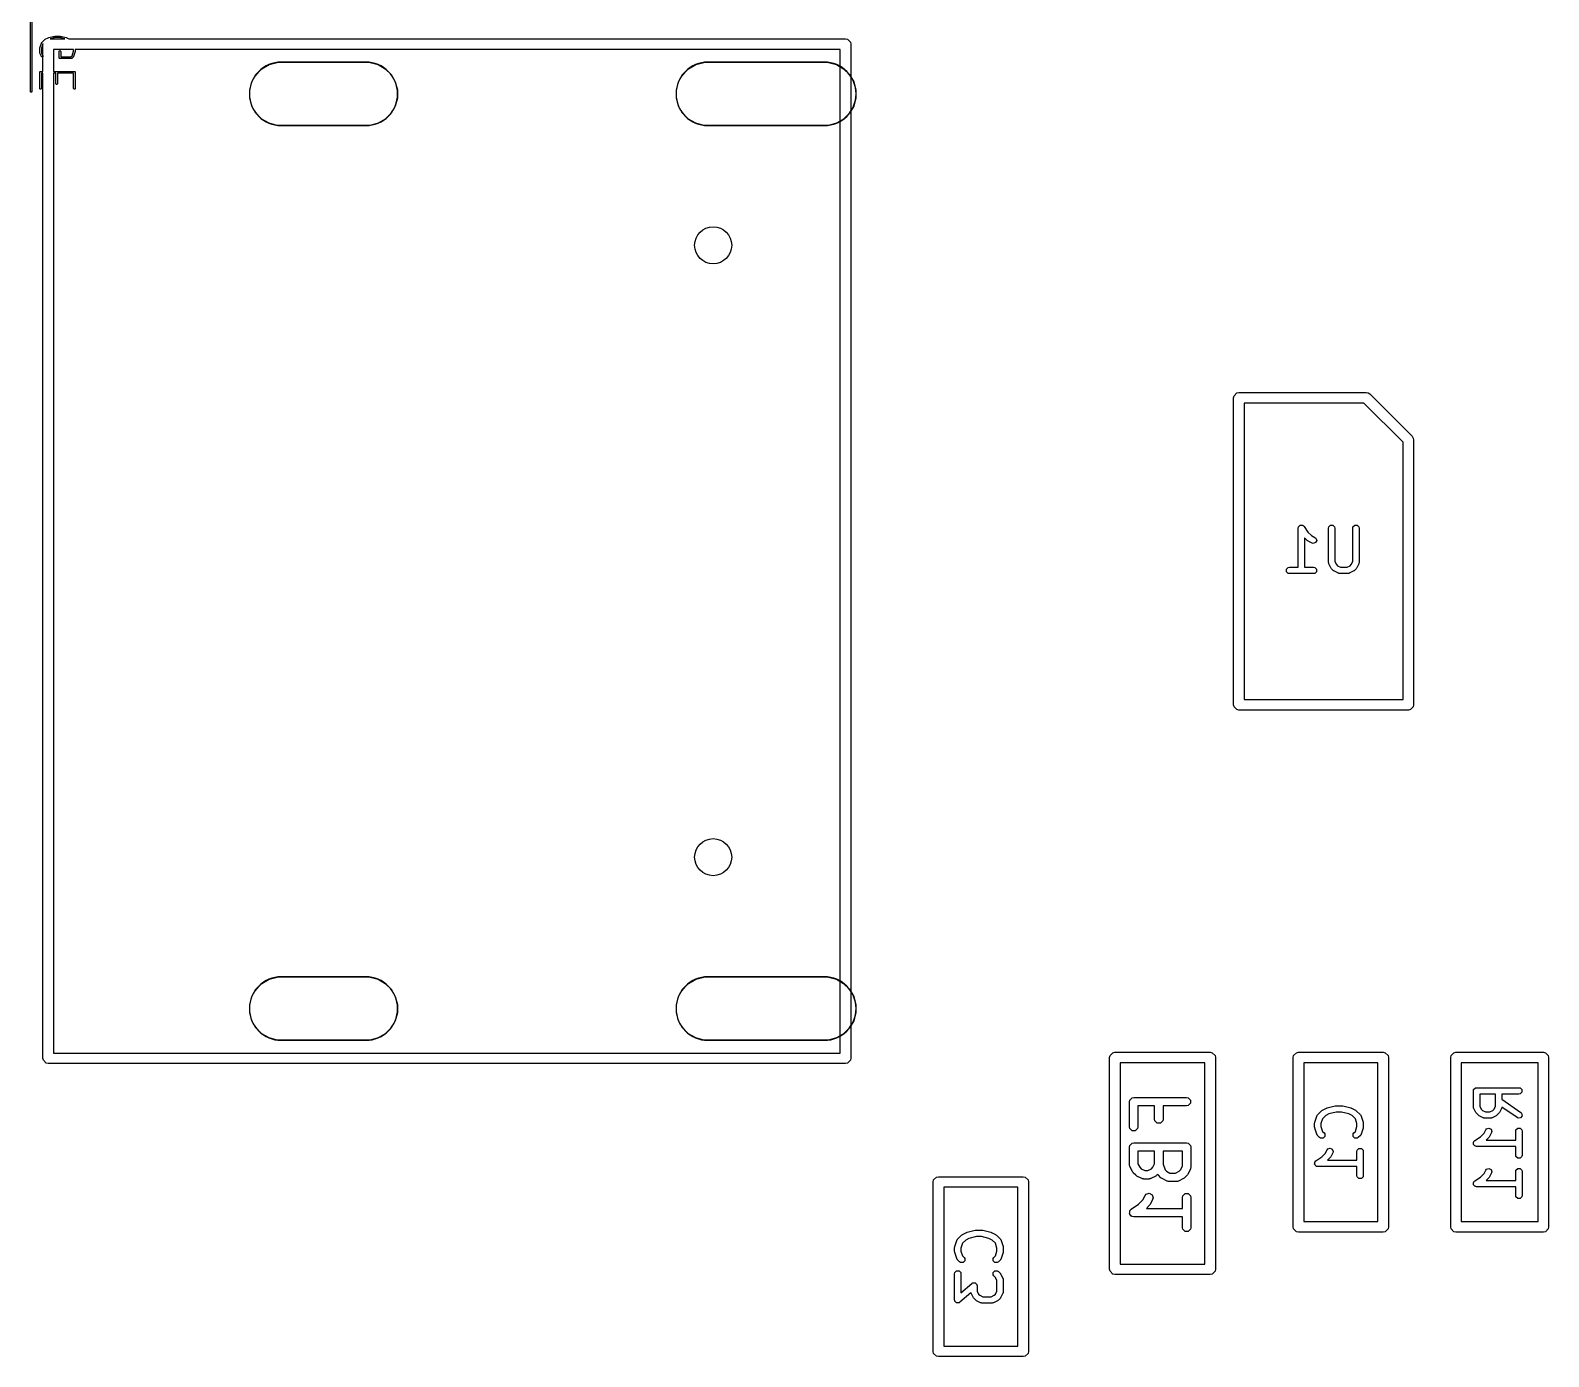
# Model space of a CAD drawing. Extents: x 5.35 to 6.56, y -4.55 to -3.35.
# Drawn here: x 5.347 to 5.912, y -4.249 to -3.756 of the extents above; entities that cross this region are included whole.
import ezdxf

# ---------------------------------------------------------------- set-up
doc = ezdxf.new("R2010")
doc.units = 0
doc.header["$MEASUREMENT"] = 0
doc.layers.add('BLACK', color=7, linetype='CONTINUOUS')

msp = doc.modelspace()

# ---------------------------------------------------------------- linework, layer by layer
at = {"layer": 'BLACK', "linetype": 'CONTINUOUS'}
for p, q in [((5.34733, -3.77852), (5.34733, -3.73305)), ((5.34792, -3.73305), (5.34792, -3.77852)), ((5.35151, -3.76038), (5.35271, -3.75918)), ((5.35271, -3.75918), (5.35275, -3.75915)), ((5.35275, -3.75915), (5.35279, -3.75912)), ((5.35279, -3.75912), (5.35399, -3.75852)), ((5.35399, -3.75852), (5.35402, -3.75851)), ((5.35402, -3.75851), (5.35405, -3.7585)), ((5.35405, -3.7585), (5.35645, -3.7579)), ((5.35656, -3.75848), (5.35474, -3.75894)), ((5.35474, -3.75894), (5.3601, -3.75894)), ((5.35645, -3.7579), (5.35648, -3.7579)), ((5.35648, -3.7579), (5.35652, -3.75789)), ((5.35652, -3.75789), (5.35832, -3.75789)), ((5.35828, -3.75848), (5.35656, -3.75848)), ((5.3601, -3.75894), (5.35828, -3.75848)), ((5.35832, -3.75789), (5.35835, -3.7579)), ((5.35835, -3.7579), (5.35839, -3.7579)), ((5.35839, -3.7579), (5.36079, -3.7585)), ((5.36079, -3.7585), (5.36082, -3.75851)), ((5.36082, -3.75851), (5.36085, -3.75852)), ((5.36085, -3.75852), (5.36168, -3.75894)), ((5.36168, -3.75894), (5.65044, -3.75894)), ((5.65044, -3.75894), (5.65119, -3.75909)), ((5.65119, -3.75909), (5.65226, -3.76015)), ((5.35083, -3.76234), (5.35084, -3.76229)), ((5.35083, -3.76239), (5.35083, -3.76234)), ((5.35083, -3.76419), (5.35083, -3.76239)), ((5.35083, -3.7642), (5.35083, -3.76419)), ((5.35083, -3.76421), (5.35083, -3.7642)), ((5.35084, -3.76425), (5.35083, -3.76421)), ((5.35084, -3.76229), (5.35144, -3.76049)), ((5.35085, -3.7643), (5.35084, -3.76425)), ((5.35086, -3.76432), (5.35085, -3.7643)), ((5.35085, -3.7643), (5.35085, -3.7643)), ((5.35146, -3.76552), (5.35086, -3.76432)), ((5.35198, -3.76075), (5.35142, -3.76243)), ((5.35142, -3.76243), (5.35142, -3.76412)), ((5.35142, -3.76412), (5.35198, -3.76525)), ((5.35144, -3.76049), (5.35145, -3.76048)), ((5.35145, -3.76047), (5.35147, -3.76043)), ((5.35145, -3.76048), (5.35145, -3.76047)), ((5.35153, -3.76561), (5.35146, -3.76552)), ((5.35147, -3.76043), (5.3515, -3.76039)), ((5.3515, -3.76039), (5.35151, -3.76038)), ((5.3515, -3.76039), (5.3515, -3.76039)), ((5.35174, -3.76568), (5.35153, -3.76561)), ((5.35194, -3.76558), (5.35174, -3.76568)), ((5.35201, -3.76537), (5.35194, -3.76558)), ((5.35206, -3.76066), (5.35198, -3.76075)), ((5.35198, -3.76525), (5.35201, -3.76537)), ((5.35202, -3.76091), (5.35206, -3.76066)), ((5.35202, -3.77109), (5.35202, -3.76091)), ((5.36342, -3.76287), (5.35595, -3.76287)), ((5.35595, -3.76287), (5.35595, -3.77109)), ((5.35802, -3.76359), (5.35805, -3.76347)), ((5.35802, -3.76599), (5.35802, -3.76359)), ((5.35805, -3.76347), (5.35821, -3.76331)), ((5.35821, -3.76331), (5.35843, -3.76331)), ((5.35843, -3.76331), (5.35859, -3.76347)), ((5.35859, -3.76347), (5.35861, -3.76359)), ((5.35861, -3.76359), (5.35861, -3.76569)), ((5.35861, -3.76569), (5.3624, -3.76569)), ((5.3624, -3.76569), (5.36286, -3.76523)), ((5.36333, -3.76559), (5.36273, -3.76619)), ((5.36286, -3.76523), (5.36342, -3.76354)), ((5.36334, -3.76558), (5.36333, -3.76559)), ((5.36337, -3.76554), (5.36334, -3.76558)), ((5.36334, -3.76558), (5.36334, -3.76558)), ((5.36339, -3.7655), (5.36337, -3.76554)), ((5.3634, -3.76548), (5.36339, -3.76549)), ((5.36339, -3.76549), (5.36339, -3.7655)), ((5.364, -3.76368), (5.3634, -3.76548)), ((5.36342, -3.76354), (5.36342, -3.76287)), ((5.36401, -3.76359), (5.364, -3.76363)), ((5.364, -3.76363), (5.364, -3.76368)), ((5.36401, -3.76287), (5.36401, -3.76359)), ((5.64847, -3.76287), (5.36401, -3.76287)), ((5.64847, -4.1361), (5.64847, -3.76287)), ((5.65226, -3.76015), (5.65241, -3.76091)), ((5.65241, -3.76091), (5.65241, -4.13807)), ((5.35083, -3.77139), (5.35085, -3.77127)), ((5.35083, -3.77738), (5.35083, -3.77139)), ((5.35085, -3.77127), (5.35101, -3.77111)), ((5.35101, -3.77111), (5.35112, -3.77109)), ((5.35112, -3.77109), (5.35202, -3.77109)), ((5.35595, -3.77109), (5.36372, -3.77109)), ((5.35805, -3.7661), (5.35802, -3.76599)), ((5.35821, -3.76626), (5.35805, -3.7661)), ((5.35832, -3.76628), (5.35821, -3.76626)), ((5.36252, -3.76628), (5.35832, -3.76628)), ((5.36263, -3.76626), (5.36252, -3.76628)), ((5.36273, -3.76619), (5.36263, -3.76626)), ((5.36372, -3.77109), (5.36383, -3.77111)), ((5.36383, -3.77111), (5.36399, -3.77127)), ((5.36399, -3.77127), (5.36401, -3.77139)), ((5.36401, -3.77139), (5.36401, -3.77738)), ((5.43123, -3.77222), (5.43341, -3.77004)), ((5.43341, -3.77004), (5.43608, -3.7685)), ((5.43608, -3.7685), (5.43906, -3.7677)), ((5.43906, -3.7677), (5.4406, -3.7676)), ((5.4406, -3.7676), (5.47209, -3.7676)), ((5.47209, -3.7676), (5.4406, -3.7676)), ((5.47209, -3.7676), (5.47364, -3.7677)), ((5.47364, -3.7677), (5.47661, -3.7685)), ((5.47661, -3.7685), (5.47928, -3.77004)), ((5.47928, -3.77004), (5.48146, -3.77222)), ((5.58989, -3.77222), (5.59207, -3.77004)), ((5.59207, -3.77004), (5.59474, -3.7685)), ((5.59474, -3.7685), (5.59772, -3.7677)), ((5.59772, -3.7677), (5.59926, -3.7676)), ((5.59926, -3.7676), (5.64257, -3.7676)), ((5.64257, -3.7676), (5.59926, -3.7676)), ((5.64257, -3.7676), (5.64411, -3.7677)), ((5.64411, -3.7677), (5.64709, -3.7685)), ((5.64709, -3.7685), (5.64976, -3.77004)), ((5.64976, -3.77004), (5.65194, -3.77222)), ((5.35202, -3.77168), (5.35142, -3.77168)), ((5.35142, -3.77168), (5.35142, -3.77738)), ((5.35202, -4.13807), (5.35202, -3.77168)), ((5.35682, -3.77168), (5.35595, -3.77168)), ((5.35595, -3.77168), (5.35595, -4.1361)), ((5.35682, -3.77558), (5.35682, -3.77168)), ((5.35685, -3.7757), (5.35682, -3.77558)), ((5.35701, -3.77586), (5.35685, -3.7757)), ((5.35723, -3.77586), (5.35701, -3.77586)), ((5.35739, -3.7757), (5.35723, -3.77586)), ((5.35741, -3.77558), (5.35739, -3.7757)), ((5.36342, -3.77168), (5.35741, -3.77168)), ((5.35741, -3.77168), (5.35741, -3.77558)), ((5.36342, -3.77738), (5.36342, -3.77168)), ((5.42889, -3.77787), (5.42969, -3.77489)), ((5.42969, -3.77489), (5.43123, -3.77222)), ((5.48146, -3.77222), (5.48301, -3.77489)), ((5.48301, -3.77489), (5.4838, -3.77787)), ((5.58755, -3.77787), (5.58835, -3.77489)), ((5.58835, -3.77489), (5.58989, -3.77222)), ((5.65194, -3.77222), (5.65348, -3.77489)), ((5.65348, -3.77489), (5.65428, -3.77787)), ((5.34735, -3.77864), (5.34733, -3.77852)), ((5.34751, -3.7788), (5.34735, -3.77864)), ((5.34774, -3.7788), (5.34751, -3.7788)), ((5.3479, -3.77864), (5.34774, -3.7788)), ((5.34792, -3.77852), (5.3479, -3.77864)), ((5.35085, -3.7775), (5.35083, -3.77738)), ((5.35101, -3.77766), (5.35085, -3.7775)), ((5.35123, -3.77766), (5.35101, -3.77766)), ((5.35139, -3.7775), (5.35123, -3.77766)), ((5.35142, -3.77738), (5.35139, -3.7775)), ((5.36345, -3.7775), (5.36342, -3.77738)), ((5.36361, -3.77766), (5.36345, -3.7775)), ((5.36383, -3.77766), (5.36361, -3.77766)), ((5.36399, -3.7775), (5.36383, -3.77766)), ((5.36401, -3.77738), (5.36399, -3.7775)), ((5.42889, -3.78095), (5.42889, -3.77787)), ((5.42969, -3.78393), (5.42889, -3.78095)), ((5.4838, -3.78095), (5.48301, -3.78393)), ((5.4838, -3.77787), (5.4838, -3.78095)), ((5.58755, -3.78095), (5.58755, -3.77787)), ((5.58835, -3.78393), (5.58755, -3.78095)), ((5.65428, -3.78095), (5.65348, -3.78393)), ((5.65428, -3.77787), (5.65428, -3.78095)), ((5.43123, -3.7866), (5.42969, -3.78393)), ((5.43341, -3.78878), (5.43123, -3.7866)), ((5.48146, -3.7866), (5.47928, -3.78878)), ((5.48301, -3.78393), (5.48146, -3.7866)), ((5.58989, -3.7866), (5.58835, -3.78393)), ((5.59207, -3.78878), (5.58989, -3.7866)), ((5.65194, -3.7866), (5.64976, -3.78878)), ((5.65348, -3.78393), (5.65194, -3.7866)), ((5.43608, -3.79032), (5.43341, -3.78878)), ((5.43906, -3.79112), (5.43608, -3.79032)), ((5.4406, -3.79122), (5.43906, -3.79112)), ((5.47209, -3.79122), (5.4406, -3.79122)), ((5.4406, -3.79122), (5.47209, -3.79122)), ((5.47364, -3.79112), (5.47209, -3.79122)), ((5.47661, -3.79032), (5.47364, -3.79112)), ((5.47928, -3.78878), (5.47661, -3.79032)), ((5.59474, -3.79032), (5.59207, -3.78878)), ((5.59772, -3.79112), (5.59474, -3.79032)), ((5.59926, -3.79122), (5.59772, -3.79112)), ((5.64257, -3.79122), (5.59926, -3.79122)), ((5.59926, -3.79122), (5.64257, -3.79122)), ((5.64411, -3.79112), (5.64257, -3.79122)), ((5.64709, -3.79032), (5.64411, -3.79112)), ((5.64976, -3.78878), (5.64709, -3.79032)), ((5.79478, -3.8924), (5.79493, -3.89165)), ((5.79478, -4.00657), (5.79478, -3.8924)), ((5.79493, -3.89165), (5.796, -3.89058)), ((5.796, -3.89058), (5.79675, -3.89043)), ((5.79675, -3.89043), (5.844, -3.89043)), ((5.79872, -3.89437), (5.79872, -4.00461)), ((5.84318, -3.89437), (5.79872, -3.89437)), ((5.85778, -3.90896), (5.84318, -3.89437)), ((5.844, -3.89043), (5.84475, -3.89058)), ((5.84475, -3.89058), (5.84539, -3.89101)), ((5.84539, -3.89101), (5.86114, -3.90676)), ((5.86114, -3.90676), (5.86156, -3.9074)), ((5.85778, -4.00461), (5.85778, -3.90896)), ((5.86156, -3.9074), (5.86156, -3.9074)), ((5.86156, -3.9074), (5.86171, -3.90815)), ((5.86171, -3.90815), (5.86171, -4.00657)), ((5.81882, -3.9409), (5.81891, -3.94045)), ((5.81891, -3.94045), (5.81899, -3.94036)), ((5.81899, -3.94036), (5.81902, -3.94025)), ((5.81902, -3.94025), (5.8193, -3.94005)), ((5.8193, -3.94005), (5.81955, -3.93981)), ((5.81955, -3.93981), (5.81967, -3.93981)), ((5.81967, -3.93981), (5.81977, -3.93974)), ((5.81977, -3.93974), (5.82011, -3.93981)), ((5.82011, -3.93981), (5.82045, -3.93981)), ((5.82045, -3.93981), (5.82054, -3.9399)), ((5.82054, -3.9399), (5.82066, -3.93992)), ((5.82066, -3.93992), (5.82098, -3.94025)), ((5.82098, -3.94025), (5.82242, -3.9424)), ((5.83007, -3.9409), (5.83016, -3.94045)), ((5.83016, -3.94045), (5.8308, -3.93981)), ((5.8308, -3.93981), (5.8317, -3.93981)), ((5.8317, -3.93981), (5.83234, -3.94045)), ((5.83234, -3.94045), (5.83243, -3.9409)), ((5.83907, -3.9409), (5.83916, -3.94045)), ((5.83916, -3.94045), (5.83979, -3.93981)), ((5.83979, -3.93981), (5.8407, -3.93981)), ((5.8407, -3.93981), (5.84134, -3.94045)), ((5.84134, -3.94045), (5.84143, -3.9409)), ((5.81882, -3.95547), (5.81882, -3.9409)), ((5.82216, -3.94549), (5.82118, -3.9445)), ((5.82118, -3.9445), (5.82118, -3.95547)), ((5.82232, -3.94559), (5.82216, -3.94549)), ((5.82247, -3.94571), (5.82232, -3.94559)), ((5.82242, -3.9424), (5.8237, -3.94368)), ((5.82397, -3.94646), (5.82247, -3.94571)), ((5.8237, -3.94368), (5.82503, -3.94435)), ((5.82527, -3.94629), (5.82441, -3.94658)), ((5.82503, -3.94435), (5.82539, -3.94463)), ((5.82568, -3.94549), (5.82527, -3.94629)), ((5.82539, -3.94463), (5.82568, -3.94549)), ((5.83007, -3.95365), (5.83007, -3.9409)), ((5.83243, -3.9409), (5.83243, -3.95337)), ((5.83907, -3.95337), (5.83907, -3.9409)), ((5.84143, -3.9409), (5.84143, -3.95365)), ((5.82441, -3.94658), (5.82397, -3.94646)), ((5.81441, -3.9562), (5.81505, -3.95556)), ((5.81441, -3.9571), (5.81441, -3.9562)), ((5.81505, -3.95774), (5.81441, -3.9571)), ((5.81505, -3.95556), (5.8155, -3.95547)), ((5.8155, -3.95547), (5.81882, -3.95547)), ((5.82118, -3.95547), (5.8245, -3.95547)), ((5.8245, -3.95547), (5.82495, -3.95556)), ((5.82495, -3.95556), (5.82559, -3.9562)), ((5.82559, -3.9571), (5.82495, -3.95774)), ((5.82559, -3.9562), (5.82559, -3.9571)), ((5.83008, -3.95371), (5.83007, -3.95365)), ((5.83007, -3.95373), (5.83008, -3.95371)), ((5.83012, -3.95392), (5.83007, -3.95373)), ((5.83016, -3.9541), (5.83012, -3.95392)), ((5.83018, -3.95412), (5.83016, -3.9541)), ((5.83019, -3.95418), (5.83018, -3.95412)), ((5.83094, -3.95568), (5.83019, -3.95418)), ((5.83106, -3.95583), (5.83094, -3.95568)), ((5.83116, -3.95599), (5.83106, -3.95583)), ((5.83191, -3.95674), (5.83116, -3.95599)), ((5.83207, -3.95684), (5.83191, -3.95674)), ((5.83222, -3.95696), (5.83207, -3.95684)), ((5.83372, -3.95771), (5.83222, -3.95696)), ((5.83243, -3.95337), (5.83297, -3.95445)), ((5.83297, -3.95445), (5.83345, -3.95493)), ((5.83345, -3.95493), (5.83453, -3.95547)), ((5.83378, -3.95772), (5.83372, -3.95771)), ((5.83453, -3.95547), (5.83697, -3.95547)), ((5.83697, -3.95547), (5.83805, -3.95493)), ((5.83778, -3.95771), (5.83772, -3.95772)), ((5.83927, -3.95696), (5.83778, -3.95771)), ((5.83805, -3.95493), (5.83853, -3.95445)), ((5.83853, -3.95445), (5.83907, -3.95337)), ((5.83942, -3.95684), (5.83927, -3.95696)), ((5.83958, -3.95674), (5.83942, -3.95684)), ((5.84033, -3.95599), (5.83958, -3.95674)), ((5.84044, -3.95583), (5.84033, -3.95599)), ((5.84055, -3.95568), (5.84044, -3.95583)), ((5.8413, -3.95418), (5.84055, -3.95568)), ((5.84132, -3.95412), (5.8413, -3.95418)), ((5.84134, -3.9541), (5.84132, -3.95412)), ((5.84137, -3.95392), (5.84134, -3.9541)), ((5.84142, -3.95373), (5.84137, -3.95392)), ((5.84143, -3.95365), (5.84142, -3.95371)), ((5.84142, -3.95371), (5.84142, -3.95373)), ((5.8155, -3.95783), (5.81505, -3.95774)), ((5.8245, -3.95783), (5.8155, -3.95783)), ((5.82495, -3.95774), (5.8245, -3.95783)), ((5.8338, -3.95774), (5.83378, -3.95772)), ((5.83398, -3.95778), (5.8338, -3.95774)), ((5.83416, -3.95783), (5.83398, -3.95778)), ((5.83419, -3.95782), (5.83416, -3.95783)), ((5.83425, -3.95783), (5.83419, -3.95782)), ((5.83725, -3.95783), (5.83425, -3.95783)), ((5.8373, -3.95782), (5.83725, -3.95783)), ((5.83733, -3.95783), (5.8373, -3.95782)), ((5.83751, -3.95778), (5.83733, -3.95783)), ((5.8377, -3.95774), (5.83751, -3.95778)), ((5.83772, -3.95772), (5.8377, -3.95774)), ((5.79493, -4.00733), (5.79478, -4.00657)), ((5.796, -4.00839), (5.79493, -4.00733)), ((5.79675, -4.00854), (5.796, -4.00839)), ((5.79872, -4.00461), (5.85778, -4.00461)), ((5.8605, -4.00839), (5.85974, -4.00854)), ((5.86156, -4.00733), (5.8605, -4.00839)), ((5.86171, -4.00657), (5.86156, -4.00733)), ((5.85974, -4.00854), (5.79675, -4.00854)), ((5.43341, -4.1102), (5.43608, -4.10865)), ((5.43608, -4.10865), (5.43906, -4.10786)), ((5.43906, -4.10786), (5.4406, -4.10776)), ((5.4406, -4.10776), (5.47209, -4.10776)), ((5.47209, -4.10776), (5.4406, -4.10776)), ((5.47209, -4.10776), (5.47364, -4.10786)), ((5.47364, -4.10786), (5.47661, -4.10865)), ((5.47661, -4.10865), (5.47928, -4.1102)), ((5.59207, -4.1102), (5.59474, -4.10865)), ((5.59474, -4.10865), (5.59772, -4.10786)), ((5.59772, -4.10786), (5.59926, -4.10776)), ((5.59926, -4.10776), (5.64257, -4.10776)), ((5.64257, -4.10776), (5.59926, -4.10776)), ((5.64257, -4.10776), (5.64411, -4.10786)), ((5.64411, -4.10786), (5.64709, -4.10865)), ((5.64709, -4.10865), (5.64976, -4.1102)), ((5.42889, -4.11803), (5.42969, -4.11505)), ((5.42969, -4.11505), (5.43123, -4.11238)), ((5.43123, -4.11238), (5.43341, -4.1102)), ((5.47928, -4.1102), (5.48146, -4.11238)), ((5.48146, -4.11238), (5.48301, -4.11505)), ((5.48301, -4.11505), (5.4838, -4.11803)), ((5.58755, -4.11803), (5.58835, -4.11505)), ((5.58835, -4.11505), (5.58989, -4.11238)), ((5.58989, -4.11238), (5.59207, -4.1102)), ((5.64976, -4.1102), (5.65194, -4.11238)), ((5.65194, -4.11238), (5.65348, -4.11505)), ((5.65348, -4.11505), (5.65428, -4.11803)), ((5.42889, -4.12111), (5.42889, -4.11803)), ((5.42969, -4.12409), (5.42889, -4.12111)), ((5.4838, -4.12111), (5.48301, -4.12409)), ((5.4838, -4.11803), (5.4838, -4.12111)), ((5.58755, -4.12111), (5.58755, -4.11803)), ((5.58835, -4.12409), (5.58755, -4.12111)), ((5.65428, -4.12111), (5.65348, -4.12409)), ((5.65428, -4.11803), (5.65428, -4.12111)), ((5.43123, -4.12676), (5.42969, -4.12409)), ((5.43341, -4.12894), (5.43123, -4.12676)), ((5.48146, -4.12676), (5.47928, -4.12894)), ((5.48301, -4.12409), (5.48146, -4.12676)), ((5.58989, -4.12676), (5.58835, -4.12409)), ((5.59207, -4.12894), (5.58989, -4.12676)), ((5.65194, -4.12676), (5.64976, -4.12894)), ((5.65348, -4.12409), (5.65194, -4.12676)), ((5.43608, -4.13048), (5.43341, -4.12894)), ((5.43906, -4.13128), (5.43608, -4.13048)), ((5.4406, -4.13138), (5.43906, -4.13128)), ((5.47209, -4.13138), (5.4406, -4.13138)), ((5.4406, -4.13138), (5.47209, -4.13138)), ((5.47364, -4.13128), (5.47209, -4.13138)), ((5.47661, -4.13048), (5.47364, -4.13128)), ((5.47928, -4.12894), (5.47661, -4.13048)), ((5.59474, -4.13048), (5.59207, -4.12894)), ((5.59772, -4.13128), (5.59474, -4.13048)), ((5.59926, -4.13138), (5.59772, -4.13128)), ((5.64257, -4.13138), (5.59926, -4.13138)), ((5.59926, -4.13138), (5.64257, -4.13138)), ((5.64411, -4.13128), (5.64257, -4.13138)), ((5.64709, -4.13048), (5.64411, -4.13128)), ((5.64976, -4.12894), (5.64709, -4.13048)), ((5.35217, -4.13882), (5.35202, -4.13807)), ((5.35595, -4.1361), (5.64847, -4.1361)), ((5.65241, -4.13807), (5.65226, -4.13882)), ((5.74866, -4.1378), (5.74881, -4.13704)), ((5.74866, -4.21654), (5.74866, -4.1378)), ((5.74881, -4.13704), (5.74988, -4.13598)), ((5.74988, -4.13598), (5.75063, -4.13583)), ((5.75063, -4.13583), (5.78606, -4.13583)), ((5.78606, -4.13583), (5.78682, -4.13598)), ((5.78682, -4.13598), (5.78788, -4.13704)), ((5.78788, -4.13704), (5.78803, -4.1378)), ((5.78803, -4.1378), (5.78803, -4.21654)), ((5.81693, -4.1378), (5.81708, -4.13704)), ((5.81693, -4.20079), (5.81693, -4.1378)), ((5.81708, -4.13704), (5.81814, -4.13598)), ((5.81814, -4.13598), (5.8189, -4.13583)), ((5.8189, -4.13583), (5.85039, -4.13583)), ((5.85039, -4.13583), (5.85115, -4.13598)), ((5.85115, -4.13598), (5.85221, -4.13704)), ((5.85221, -4.13704), (5.85236, -4.1378)), ((5.85236, -4.1378), (5.85236, -4.20079)), ((5.87549, -4.1378), (5.87564, -4.13704)), ((5.87549, -4.20079), (5.87549, -4.1378)), ((5.87564, -4.13704), (5.87671, -4.13598)), ((5.87671, -4.13598), (5.87746, -4.13583)), ((5.87746, -4.13583), (5.90994, -4.13583)), ((5.90994, -4.13583), (5.91069, -4.13598)), ((5.91069, -4.13598), (5.91176, -4.13704)), ((5.91176, -4.13704), (5.91191, -4.1378)), ((5.91191, -4.1378), (5.91191, -4.20079)), ((5.35323, -4.13989), (5.35217, -4.13882)), ((5.35398, -4.14004), (5.35323, -4.13989)), ((5.65044, -4.14004), (5.35398, -4.14004)), ((5.65119, -4.13989), (5.65044, -4.14004)), ((5.65226, -4.13882), (5.65119, -4.13989)), ((5.7526, -4.13976), (5.7526, -4.21457)), ((5.78409, -4.13976), (5.7526, -4.13976)), ((5.78409, -4.21457), (5.78409, -4.13976)), ((5.82087, -4.13976), (5.82087, -4.19882)), ((5.84843, -4.13976), (5.82087, -4.13976)), ((5.84843, -4.19882), (5.84843, -4.13976)), ((5.87943, -4.13976), (5.87943, -4.19882)), ((5.90797, -4.13976), (5.87943, -4.13976)), ((5.90797, -4.19882), (5.90797, -4.13976)), ((5.88402, -4.14972), (5.88466, -4.14908)), ((5.88466, -4.14908), (5.88512, -4.14899)), ((5.88512, -4.14899), (5.90086, -4.14899)), ((5.90086, -4.14899), (5.90132, -4.14908)), ((5.90132, -4.14908), (5.90195, -4.14972)), ((5.75603, -4.1542), (5.75615, -4.1536)), ((5.75603, -4.16357), (5.75603, -4.1542)), ((5.75615, -4.1536), (5.757, -4.15274)), ((5.757, -4.15274), (5.7576, -4.15262)), ((5.7576, -4.15262), (5.77729, -4.15262)), ((5.77729, -4.15262), (5.77789, -4.15274)), ((5.77789, -4.15274), (5.77874, -4.1536)), ((5.77874, -4.1548), (5.77789, -4.15565)), ((5.77874, -4.1536), (5.77874, -4.1548)), ((5.88393, -4.15017), (5.88402, -4.14972)), ((5.88393, -4.15617), (5.88393, -4.15017)), ((5.89218, -4.15135), (5.8863, -4.15135)), ((5.8863, -4.15135), (5.8863, -4.15589)), ((5.89218, -4.15589), (5.89218, -4.15135)), ((5.90086, -4.15135), (5.89455, -4.15135)), ((5.89455, -4.15135), (5.89455, -4.1533)), ((5.89455, -4.1533), (5.90154, -4.1582)), ((5.90132, -4.15126), (5.90086, -4.15135)), ((5.90195, -4.15062), (5.90132, -4.15126)), ((5.90195, -4.14972), (5.90195, -4.15062)), ((5.7654, -4.15577), (5.75918, -4.15577)), ((5.75918, -4.15577), (5.75918, -4.16357)), ((5.7654, -4.16076), (5.7654, -4.15577)), ((5.76552, -4.16136), (5.7654, -4.16076)), ((5.76855, -4.16076), (5.76843, -4.16136)), ((5.77729, -4.15577), (5.76855, -4.15577)), ((5.76855, -4.15577), (5.76855, -4.16076)), ((5.77789, -4.15565), (5.77729, -4.15577)), ((5.82494, -4.16179), (5.82569, -4.15954)), ((5.82569, -4.15954), (5.82572, -4.15949)), ((5.82572, -4.15947), (5.82582, -4.15931)), ((5.82572, -4.15949), (5.82572, -4.15947)), ((5.82582, -4.15931), (5.82592, -4.15914)), ((5.82592, -4.15914), (5.82594, -4.15913)), ((5.82594, -4.15913), (5.82597, -4.15908)), ((5.82597, -4.15908), (5.82747, -4.15758)), ((5.82784, -4.16056), (5.82724, -4.16236)), ((5.82747, -4.15758), (5.82763, -4.15748)), ((5.82763, -4.15748), (5.82778, -4.15736)), ((5.82778, -4.15736), (5.82928, -4.15661)), ((5.82901, -4.15939), (5.82784, -4.16056)), ((5.83022, -4.15878), (5.82901, -4.15939)), ((5.82928, -4.15661), (5.82941, -4.15658)), ((5.82941, -4.15658), (5.82952, -4.15652)), ((5.82952, -4.15652), (5.83252, -4.15577)), ((5.83295, -4.1581), (5.83022, -4.15878)), ((5.83252, -4.15577), (5.83267, -4.15576)), ((5.83267, -4.15576), (5.83281, -4.15574)), ((5.83281, -4.15574), (5.83506, -4.15574)), ((5.83491, -4.1581), (5.83295, -4.1581)), ((5.83765, -4.15878), (5.83491, -4.1581)), ((5.83506, -4.15574), (5.8352, -4.15576)), ((5.8352, -4.15576), (5.83535, -4.15577)), ((5.83535, -4.15577), (5.83835, -4.15652)), ((5.83886, -4.15939), (5.83765, -4.15878)), ((5.83835, -4.15652), (5.83846, -4.15658)), ((5.83846, -4.15658), (5.83859, -4.15661)), ((5.83859, -4.15661), (5.84009, -4.15736)), ((5.84003, -4.16056), (5.83886, -4.15939)), ((5.84063, -4.16236), (5.84003, -4.16056)), ((5.84009, -4.15736), (5.84024, -4.15748)), ((5.84024, -4.15748), (5.84039, -4.15758)), ((5.84039, -4.15758), (5.84189, -4.15908)), ((5.84189, -4.15908), (5.84193, -4.15913)), ((5.84193, -4.15913), (5.84195, -4.15914)), ((5.84195, -4.15914), (5.84204, -4.15931)), ((5.84204, -4.15931), (5.84215, -4.15947)), ((5.84215, -4.15947), (5.84215, -4.15949)), ((5.84215, -4.15949), (5.84218, -4.15954)), ((5.84218, -4.15954), (5.84293, -4.16179)), ((5.88395, -4.15623), (5.88393, -4.15617)), ((5.88394, -4.15625), (5.88395, -4.15623)), ((5.88399, -4.15643), (5.88394, -4.15625)), ((5.88402, -4.15662), (5.88399, -4.15643)), ((5.88404, -4.15664), (5.88402, -4.15662)), ((5.88406, -4.1567), (5.88404, -4.15664)), ((5.88481, -4.1582), (5.88406, -4.1567)), ((5.88492, -4.15835), (5.88481, -4.1582)), ((5.88503, -4.1585), (5.88492, -4.15835)), ((5.88578, -4.15925), (5.88503, -4.1585)), ((5.88594, -4.15936), (5.88578, -4.15925)), ((5.88609, -4.15947), (5.88594, -4.15936)), ((5.88759, -4.16022), (5.88609, -4.15947)), ((5.8863, -4.15589), (5.88684, -4.15697)), ((5.88684, -4.15697), (5.88731, -4.15745)), ((5.88731, -4.15745), (5.88839, -4.15799)), ((5.88764, -4.16024), (5.88759, -4.16022)), ((5.88766, -4.16026), (5.88764, -4.16024)), ((5.88785, -4.1603), (5.88766, -4.16026)), ((5.88803, -4.16035), (5.88785, -4.1603)), ((5.88806, -4.16034), (5.88803, -4.16035)), ((5.88811, -4.16035), (5.88806, -4.16034)), ((5.89036, -4.16035), (5.88811, -4.16035)), ((5.88839, -4.15799), (5.89009, -4.15799)), ((5.89009, -4.15799), (5.89116, -4.15745)), ((5.89042, -4.16034), (5.89036, -4.16035)), ((5.89045, -4.16035), (5.89042, -4.16034)), ((5.89063, -4.1603), (5.89045, -4.16035)), ((5.89082, -4.16026), (5.89063, -4.1603)), ((5.89084, -4.16024), (5.89082, -4.16026)), ((5.89089, -4.16022), (5.89084, -4.16024)), ((5.89239, -4.15947), (5.89089, -4.16022)), ((5.89116, -4.15745), (5.89164, -4.15697)), ((5.89164, -4.15697), (5.89218, -4.15589)), ((5.89254, -4.15936), (5.89239, -4.15947)), ((5.8927, -4.15925), (5.89254, -4.15936)), ((5.89345, -4.1585), (5.8927, -4.15925)), ((5.89355, -4.15835), (5.89345, -4.1585)), ((5.89367, -4.1582), (5.89355, -4.15835)), ((5.89442, -4.1567), (5.89367, -4.1582)), ((5.89444, -4.15664), (5.89442, -4.1567)), ((5.89446, -4.15662), (5.89444, -4.15664)), ((5.89449, -4.15643), (5.89446, -4.15662)), ((5.89454, -4.15625), (5.89449, -4.15643)), ((5.89454, -4.15618), (5.89453, -4.15623)), ((5.89453, -4.15623), (5.89454, -4.15625)), ((5.90019, -4.16014), (5.89454, -4.15618)), ((5.90061, -4.16032), (5.90019, -4.16014)), ((5.9015, -4.16016), (5.90061, -4.16032)), ((5.90202, -4.15942), (5.9015, -4.16016)), ((5.90154, -4.1582), (5.90186, -4.15853)), ((5.90186, -4.15853), (5.90202, -4.15942)), ((5.75615, -4.16418), (5.75603, -4.16357)), ((5.757, -4.16503), (5.75615, -4.16418)), ((5.75821, -4.16503), (5.757, -4.16503)), ((5.75906, -4.16418), (5.75821, -4.16503)), ((5.75918, -4.16357), (5.75906, -4.16418)), ((5.76638, -4.16222), (5.76552, -4.16136)), ((5.76758, -4.16222), (5.76638, -4.16222)), ((5.76843, -4.16136), (5.76758, -4.16222)), ((5.82488, -4.16217), (5.82492, -4.16198)), ((5.82488, -4.16367), (5.82488, -4.16217)), ((5.82492, -4.16385), (5.82488, -4.16367)), ((5.82492, -4.16198), (5.82494, -4.16179)), ((5.82494, -4.16404), (5.82492, -4.16385)), ((5.82569, -4.16629), (5.82494, -4.16404)), ((5.82572, -4.16634), (5.82569, -4.16629)), ((5.82572, -4.16637), (5.82572, -4.16634)), ((5.82582, -4.16653), (5.82572, -4.16637)), ((5.82592, -4.16669), (5.82582, -4.16653)), ((5.82724, -4.16236), (5.82724, -4.16348)), ((5.82724, -4.16348), (5.82784, -4.16528)), ((5.82784, -4.16528), (5.8284, -4.16583)), ((5.8284, -4.16583), (5.82865, -4.16621)), ((5.82865, -4.16621), (5.82865, -4.16712)), ((5.83922, -4.16621), (5.83947, -4.16583)), ((5.83922, -4.16712), (5.83922, -4.16621)), ((5.83947, -4.16583), (5.84003, -4.16528)), ((5.84003, -4.16528), (5.84063, -4.16348)), ((5.84063, -4.16348), (5.84063, -4.16236)), ((5.84204, -4.16653), (5.84195, -4.16669)), ((5.84215, -4.16637), (5.84204, -4.16653)), ((5.84218, -4.16629), (5.84215, -4.16634)), ((5.84215, -4.16634), (5.84215, -4.16637)), ((5.84293, -4.16404), (5.84218, -4.16629)), ((5.84293, -4.16179), (5.84295, -4.16198)), ((5.84295, -4.16385), (5.84293, -4.16404)), ((5.84295, -4.16198), (5.84299, -4.16217)), ((5.84299, -4.16367), (5.84295, -4.16385)), ((5.84299, -4.16217), (5.84299, -4.16367)), ((5.88661, -4.16725), (5.88789, -4.16597)), ((5.88789, -4.16597), (5.88856, -4.16464)), ((5.88856, -4.16464), (5.88884, -4.16427)), ((5.88884, -4.16427), (5.8897, -4.16399)), ((5.8897, -4.16399), (5.89051, -4.16439)), ((5.89067, -4.1657), (5.88992, -4.16719)), ((5.89051, -4.16439), (5.89079, -4.16525)), ((5.89079, -4.16525), (5.89067, -4.1657)), ((5.89968, -4.16517), (5.89977, -4.16471)), ((5.89968, -4.16849), (5.89968, -4.16517)), ((5.89977, -4.16471), (5.90041, -4.16408)), ((5.90041, -4.16408), (5.90132, -4.16408)), ((5.90132, -4.16408), (5.90195, -4.16471)), ((5.90195, -4.16471), (5.90204, -4.16517)), ((5.90204, -4.16517), (5.90204, -4.17417)), ((5.75603, -4.17107), (5.75615, -4.17047)), ((5.75603, -4.17763), (5.75603, -4.17107)), ((5.75615, -4.17047), (5.757, -4.16962)), ((5.757, -4.16962), (5.7576, -4.1695)), ((5.7576, -4.1695), (5.77729, -4.1695)), ((5.77729, -4.1695), (5.77789, -4.16962)), ((5.77789, -4.16962), (5.77874, -4.17047)), ((5.77874, -4.17047), (5.77886, -4.17107)), ((5.77886, -4.17107), (5.77886, -4.17857)), ((5.82594, -4.1667), (5.82592, -4.16669)), ((5.82597, -4.16675), (5.82594, -4.1667)), ((5.82672, -4.1675), (5.82597, -4.16675)), ((5.82711, -4.16776), (5.82672, -4.1675)), ((5.82801, -4.16776), (5.82711, -4.16776)), ((5.82865, -4.16712), (5.82801, -4.16776)), ((5.82884, -4.17347), (5.8295, -4.17214)), ((5.8295, -4.17214), (5.82979, -4.17177)), ((5.82979, -4.17177), (5.83064, -4.17149)), ((5.83064, -4.17149), (5.83145, -4.17189)), ((5.83145, -4.17189), (5.83174, -4.17275)), ((5.83986, -4.16776), (5.83922, -4.16712)), ((5.84076, -4.16776), (5.83986, -4.16776)), ((5.84063, -4.17267), (5.84072, -4.17221)), ((5.84072, -4.17221), (5.84136, -4.17157)), ((5.84114, -4.1675), (5.84076, -4.16776)), ((5.84189, -4.16675), (5.84114, -4.1675)), ((5.84136, -4.17157), (5.84226, -4.17157)), ((5.84193, -4.1667), (5.84189, -4.16675)), ((5.84195, -4.16669), (5.84193, -4.1667)), ((5.84226, -4.17157), (5.8429, -4.17221)), ((5.8429, -4.17221), (5.84299, -4.17267)), ((5.88396, -4.1699), (5.88402, -4.16956)), ((5.88402, -4.17), (5.88396, -4.1699)), ((5.88402, -4.16921), (5.88411, -4.16913)), ((5.88402, -4.16956), (5.88402, -4.16921)), ((5.88402, -4.17012), (5.88402, -4.17)), ((5.88427, -4.17036), (5.88402, -4.17012)), ((5.88411, -4.16913), (5.88413, -4.16901)), ((5.88413, -4.16901), (5.88446, -4.16868)), ((5.88446, -4.17065), (5.88427, -4.17036)), ((5.88446, -4.16868), (5.88661, -4.16725)), ((5.88458, -4.17067), (5.88446, -4.17065)), ((5.88466, -4.17076), (5.88458, -4.17067)), ((5.88512, -4.17085), (5.88466, -4.17076)), ((5.89968, -4.17085), (5.88512, -4.17085)), ((5.8897, -4.1675), (5.88872, -4.16849)), ((5.88872, -4.16849), (5.89968, -4.16849)), ((5.88981, -4.16734), (5.8897, -4.1675)), ((5.88992, -4.16719), (5.88981, -4.16734)), ((5.89968, -4.17417), (5.89968, -4.17085)), ((5.75604, -4.17771), (5.75603, -4.17763)), ((5.75603, -4.17775), (5.75604, -4.17771)), ((5.7561, -4.17799), (5.75603, -4.17775)), ((5.7654, -4.17265), (5.75918, -4.17265)), ((5.75918, -4.17265), (5.75918, -4.17726)), ((5.75918, -4.17726), (5.75984, -4.17858)), ((5.76475, -4.17858), (5.7654, -4.17726)), ((5.7654, -4.17726), (5.7654, -4.17265)), ((5.77571, -4.17265), (5.76855, -4.17265)), ((5.76855, -4.17265), (5.76855, -4.17738)), ((5.76855, -4.17738), (5.76929, -4.1796)), ((5.77571, -4.1782), (5.77571, -4.17265)), ((5.8249, -4.17739), (5.82497, -4.17706)), ((5.82497, -4.1775), (5.8249, -4.17739)), ((5.82497, -4.17671), (5.82505, -4.17663)), ((5.82497, -4.17706), (5.82497, -4.17671)), ((5.82497, -4.17762), (5.82497, -4.1775)), ((5.82521, -4.17786), (5.82497, -4.17762)), ((5.82505, -4.17663), (5.82508, -4.17651)), ((5.82508, -4.17651), (5.8254, -4.17618)), ((5.8254, -4.17815), (5.82521, -4.17786)), ((5.8254, -4.17618), (5.82756, -4.17475)), ((5.82756, -4.17475), (5.82884, -4.17347)), ((5.83064, -4.175), (5.82966, -4.17598)), ((5.82966, -4.17598), (5.84063, -4.17598)), ((5.83075, -4.17484), (5.83064, -4.175)), ((5.83087, -4.17469), (5.83075, -4.17484)), ((5.83162, -4.17319), (5.83087, -4.17469)), ((5.83174, -4.17275), (5.83162, -4.17319)), ((5.84063, -4.17598), (5.84063, -4.17267)), ((5.84299, -4.17267), (5.84299, -4.18166)), ((5.89977, -4.17462), (5.89968, -4.17417)), ((5.90041, -4.17526), (5.89977, -4.17462)), ((5.90132, -4.17526), (5.90041, -4.17526)), ((5.90195, -4.17462), (5.90132, -4.17526)), ((5.90204, -4.17417), (5.90195, -4.17462)), ((5.68307, -4.18406), (5.68322, -4.1833)), ((5.68322, -4.1833), (5.68429, -4.18224)), ((5.68429, -4.18224), (5.68504, -4.18209)), ((5.68504, -4.18209), (5.71654, -4.18209)), ((5.71654, -4.18209), (5.71729, -4.18224)), ((5.71729, -4.18224), (5.71835, -4.1833)), ((5.71835, -4.1833), (5.7185, -4.18406)), ((5.75615, -4.17824), (5.7561, -4.17799)), ((5.75617, -4.17826), (5.75615, -4.17824)), ((5.7562, -4.17834), (5.75617, -4.17826)), ((5.75713, -4.18021), (5.7562, -4.17834)), ((5.75729, -4.18041), (5.75713, -4.18021)), ((5.75743, -4.18062), (5.75729, -4.18041)), ((5.75837, -4.18156), (5.75743, -4.18062)), ((5.75858, -4.1817), (5.75837, -4.18156)), ((5.75877, -4.18185), (5.75858, -4.1817)), ((5.76065, -4.18279), (5.75877, -4.18185)), ((5.75984, -4.17858), (5.76041, -4.17915)), ((5.76041, -4.17915), (5.76173, -4.17981)), ((5.76073, -4.18281), (5.76065, -4.18279)), ((5.76075, -4.18284), (5.76073, -4.18281)), ((5.761, -4.18289), (5.76075, -4.18284)), ((5.76124, -4.18295), (5.761, -4.18289)), ((5.76128, -4.18294), (5.76124, -4.18295)), ((5.76135, -4.18296), (5.76128, -4.18294)), ((5.76323, -4.18296), (5.76135, -4.18296)), ((5.76173, -4.17981), (5.76286, -4.17981)), ((5.76286, -4.17981), (5.76417, -4.17915)), ((5.76331, -4.18294), (5.76323, -4.18296)), ((5.76334, -4.18295), (5.76331, -4.18294)), ((5.76358, -4.18289), (5.76334, -4.18295)), ((5.76383, -4.18284), (5.76358, -4.18289)), ((5.76386, -4.18281), (5.76383, -4.18284)), ((5.76393, -4.18279), (5.76386, -4.18281)), ((5.76581, -4.18185), (5.76393, -4.18279)), ((5.76417, -4.17915), (5.76475, -4.17858)), ((5.76601, -4.1817), (5.76581, -4.18185)), ((5.76622, -4.18156), (5.76601, -4.1817)), ((5.76657, -4.18121), (5.76622, -4.18156)), ((5.7666, -4.18126), (5.76657, -4.18121)), ((5.76673, -4.18148), (5.7666, -4.18126)), ((5.76676, -4.18149), (5.76673, -4.18148)), ((5.7668, -4.18156), (5.76676, -4.18149)), ((5.76774, -4.1825), (5.7668, -4.18156)), ((5.76795, -4.18264), (5.76774, -4.1825)), ((5.76815, -4.18279), (5.76795, -4.18264)), ((5.77002, -4.18373), (5.76815, -4.18279)), ((5.76929, -4.1796), (5.76979, -4.18009)), ((5.76979, -4.18009), (5.7711, -4.18075)), ((5.7711, -4.18075), (5.77317, -4.18075)), ((5.77317, -4.18075), (5.77448, -4.18009)), ((5.77612, -4.18279), (5.77424, -4.18373)), ((5.77448, -4.18009), (5.77506, -4.17951)), ((5.77506, -4.17951), (5.77571, -4.1782)), ((5.77632, -4.18264), (5.77612, -4.18279)), ((5.77653, -4.1825), (5.77632, -4.18264)), ((5.77747, -4.18156), (5.77653, -4.1825)), ((5.77761, -4.18135), (5.77747, -4.18156)), ((5.77776, -4.18115), (5.77761, -4.18135)), ((5.7787, -4.17928), (5.77776, -4.18115)), ((5.77872, -4.1792), (5.7787, -4.17928)), ((5.77874, -4.17917), (5.77872, -4.1792)), ((5.77879, -4.17893), (5.77874, -4.17917)), ((5.77886, -4.17868), (5.77879, -4.17893)), ((5.77886, -4.17857), (5.77885, -4.17865)), ((5.77885, -4.17865), (5.77886, -4.17868)), ((5.82552, -4.17817), (5.8254, -4.17815)), ((5.82561, -4.17826), (5.82552, -4.17817)), ((5.82606, -4.17835), (5.82561, -4.17826)), ((5.84063, -4.17835), (5.82606, -4.17835)), ((5.84063, -4.18166), (5.84063, -4.17835)), ((5.84072, -4.18212), (5.84063, -4.18166)), ((5.84136, -4.18276), (5.84072, -4.18212)), ((5.84226, -4.18276), (5.84136, -4.18276)), ((5.8429, -4.18212), (5.84226, -4.18276)), ((5.84299, -4.18166), (5.8429, -4.18212)), ((5.88446, -4.18368), (5.88661, -4.18225)), ((5.88661, -4.18225), (5.88789, -4.18097)), ((5.88789, -4.18097), (5.88856, -4.17964)), ((5.88856, -4.17964), (5.88884, -4.17927)), ((5.8897, -4.1825), (5.88872, -4.18348)), ((5.88872, -4.18348), (5.89968, -4.18348)), ((5.88884, -4.17927), (5.8897, -4.17899)), ((5.8897, -4.17899), (5.89051, -4.17939)), ((5.88981, -4.18234), (5.8897, -4.1825)), ((5.88992, -4.18219), (5.88981, -4.18234)), ((5.89067, -4.18069), (5.88992, -4.18219)), ((5.89051, -4.17939), (5.89079, -4.18025)), ((5.89079, -4.18025), (5.89067, -4.18069)), ((5.89968, -4.18016), (5.89977, -4.17971)), ((5.89968, -4.18348), (5.89968, -4.18016)), ((5.89977, -4.17971), (5.90041, -4.17907)), ((5.90041, -4.17907), (5.90132, -4.17907)), ((5.90132, -4.17907), (5.90195, -4.17971)), ((5.90195, -4.17971), (5.90204, -4.18016)), ((5.90204, -4.18016), (5.90204, -4.18916)), ((5.68307, -4.24705), (5.68307, -4.18406)), ((5.68701, -4.18602), (5.68701, -4.24508)), ((5.71457, -4.18602), (5.68701, -4.18602)), ((5.71457, -4.24508), (5.71457, -4.18602)), ((5.7185, -4.18406), (5.7185, -4.24705)), ((5.761, -4.19076), (5.76182, -4.18912)), ((5.76182, -4.18912), (5.7622, -4.18863)), ((5.7622, -4.18863), (5.76334, -4.18825)), ((5.76334, -4.18825), (5.76442, -4.18879)), ((5.76442, -4.18879), (5.7648, -4.18993)), ((5.7701, -4.18375), (5.77002, -4.18373)), ((5.77013, -4.18378), (5.7701, -4.18375)), ((5.77037, -4.18383), (5.77013, -4.18378)), ((5.77062, -4.18389), (5.77037, -4.18383)), ((5.77065, -4.18388), (5.77062, -4.18389)), ((5.77073, -4.1839), (5.77065, -4.18388)), ((5.77354, -4.1839), (5.77073, -4.1839)), ((5.77362, -4.18388), (5.77354, -4.1839)), ((5.77365, -4.18389), (5.77362, -4.18388)), ((5.77389, -4.18383), (5.77365, -4.18389)), ((5.77414, -4.18378), (5.77389, -4.18383)), ((5.77417, -4.18375), (5.77414, -4.18378)), ((5.77424, -4.18373), (5.77417, -4.18375)), ((5.77583, -4.18922), (5.77669, -4.18837)), ((5.77669, -4.18837), (5.77789, -4.18837)), ((5.77789, -4.18837), (5.77874, -4.18922)), ((5.88396, -4.18489), (5.88402, -4.18456)), ((5.88402, -4.18499), (5.88396, -4.18489)), ((5.88402, -4.18421), (5.88411, -4.18413)), ((5.88402, -4.18456), (5.88402, -4.18421)), ((5.88402, -4.18512), (5.88402, -4.18499)), ((5.88427, -4.18536), (5.88402, -4.18512)), ((5.88411, -4.18413), (5.88413, -4.18401)), ((5.88413, -4.18401), (5.88446, -4.18368)), ((5.88446, -4.18565), (5.88427, -4.18536)), ((5.88458, -4.18567), (5.88446, -4.18565)), ((5.88466, -4.18576), (5.88458, -4.18567)), ((5.88512, -4.18585), (5.88466, -4.18576)), ((5.89968, -4.18585), (5.88512, -4.18585)), ((5.89968, -4.18916), (5.89968, -4.18585)), ((5.89977, -4.18962), (5.89968, -4.18916)), ((5.90204, -4.18916), (5.90195, -4.18962)), ((5.75615, -4.19484), (5.75626, -4.19473)), ((5.75615, -4.1953), (5.75615, -4.19484)), ((5.75626, -4.19473), (5.7563, -4.19457)), ((5.7563, -4.19457), (5.75673, -4.19413)), ((5.75673, -4.19413), (5.75941, -4.19235)), ((5.75941, -4.19235), (5.761, -4.19076)), ((5.7634, -4.19281), (5.76234, -4.19387)), ((5.76234, -4.19387), (5.77571, -4.19387)), ((5.76355, -4.1926), (5.7634, -4.19281)), ((5.7637, -4.1924), (5.76355, -4.1926)), ((5.76464, -4.19052), (5.7637, -4.1924)), ((5.7648, -4.18993), (5.76464, -4.19052)), ((5.77571, -4.18982), (5.77583, -4.18922)), ((5.77571, -4.19387), (5.77571, -4.18982)), ((5.77874, -4.18922), (5.77886, -4.18982)), ((5.77886, -4.18982), (5.77886, -4.20107)), ((5.90041, -4.19025), (5.89977, -4.18962)), ((5.90132, -4.19025), (5.90041, -4.19025)), ((5.90195, -4.18962), (5.90132, -4.19025)), ((5.75606, -4.19575), (5.75615, -4.1953)), ((5.75615, -4.19588), (5.75606, -4.19575)), ((5.75615, -4.19605), (5.75615, -4.19588)), ((5.75647, -4.19637), (5.75615, -4.19605)), ((5.75673, -4.19675), (5.75647, -4.19637)), ((5.75689, -4.19678), (5.75673, -4.19675)), ((5.757, -4.1969), (5.75689, -4.19678)), ((5.7576, -4.19702), (5.757, -4.1969)), ((5.77571, -4.19702), (5.7576, -4.19702)), ((5.77571, -4.20107), (5.77571, -4.19702)), ((5.82087, -4.19882), (5.84843, -4.19882)), ((5.87943, -4.19882), (5.90797, -4.19882)), ((5.69108, -4.20805), (5.69183, -4.2058)), ((5.69183, -4.2058), (5.69186, -4.20575)), ((5.69186, -4.20573), (5.69197, -4.20557)), ((5.69186, -4.20575), (5.69186, -4.20573)), ((5.69197, -4.20557), (5.69206, -4.2054)), ((5.69206, -4.2054), (5.69208, -4.20539)), ((5.69208, -4.20539), (5.69212, -4.20534)), ((5.69212, -4.20534), (5.69362, -4.20384)), ((5.69362, -4.20384), (5.69377, -4.20374)), ((5.69377, -4.20374), (5.69392, -4.20362)), ((5.69392, -4.20362), (5.69542, -4.20287)), ((5.69515, -4.20565), (5.69398, -4.20682)), ((5.69636, -4.20504), (5.69515, -4.20565)), ((5.69542, -4.20287), (5.69555, -4.20284)), ((5.69555, -4.20284), (5.69566, -4.20278)), ((5.69566, -4.20278), (5.69866, -4.20203)), ((5.6991, -4.20436), (5.69636, -4.20504)), ((5.69866, -4.20203), (5.69881, -4.20202)), ((5.69881, -4.20202), (5.69895, -4.202)), ((5.69895, -4.202), (5.7012, -4.202)), ((5.70106, -4.20436), (5.6991, -4.20436)), ((5.70379, -4.20504), (5.70106, -4.20436)), ((5.7012, -4.202), (5.70134, -4.20202)), ((5.70134, -4.20202), (5.70149, -4.20203)), ((5.70149, -4.20203), (5.70449, -4.20278)), ((5.705, -4.20565), (5.70379, -4.20504)), ((5.70449, -4.20278), (5.7046, -4.20284)), ((5.7046, -4.20284), (5.70473, -4.20287)), ((5.70473, -4.20287), (5.70623, -4.20362)), ((5.70617, -4.20682), (5.705, -4.20565)), ((5.70623, -4.20362), (5.70638, -4.20374)), ((5.70638, -4.20374), (5.70654, -4.20384)), ((5.70654, -4.20384), (5.70804, -4.20534)), ((5.70804, -4.20534), (5.70807, -4.20539)), ((5.70807, -4.20539), (5.70809, -4.2054)), ((5.70809, -4.2054), (5.70819, -4.20557)), ((5.70819, -4.20557), (5.70829, -4.20573)), ((5.70829, -4.20573), (5.70829, -4.20575)), ((5.70829, -4.20575), (5.70832, -4.2058)), ((5.70832, -4.2058), (5.70907, -4.20805)), ((5.77583, -4.20167), (5.77571, -4.20107)), ((5.77669, -4.20252), (5.77583, -4.20167)), ((5.77789, -4.20252), (5.77669, -4.20252)), ((5.77874, -4.20167), (5.77789, -4.20252)), ((5.77886, -4.20107), (5.77874, -4.20167)), ((5.81708, -4.20154), (5.81693, -4.20079)), ((5.81814, -4.20261), (5.81708, -4.20154)), ((5.8189, -4.20276), (5.81814, -4.20261)), ((5.85039, -4.20276), (5.8189, -4.20276)), ((5.85115, -4.20261), (5.85039, -4.20276)), ((5.85221, -4.20154), (5.85115, -4.20261)), ((5.85236, -4.20079), (5.85221, -4.20154)), ((5.87564, -4.20154), (5.87549, -4.20079)), ((5.87671, -4.20261), (5.87564, -4.20154)), ((5.87746, -4.20276), (5.87671, -4.20261)), ((5.90994, -4.20276), (5.87746, -4.20276)), ((5.91069, -4.20261), (5.90994, -4.20276)), ((5.91176, -4.20154), (5.91069, -4.20261)), ((5.91191, -4.20079), (5.91176, -4.20154)), ((5.69102, -4.20843), (5.69106, -4.20824)), ((5.69102, -4.20993), (5.69102, -4.20843)), ((5.69106, -4.21011), (5.69102, -4.20993)), ((5.69106, -4.20824), (5.69108, -4.20805)), ((5.69108, -4.2103), (5.69106, -4.21011)), ((5.69183, -4.21255), (5.69108, -4.2103)), ((5.69398, -4.20682), (5.69338, -4.20862)), ((5.69338, -4.20862), (5.69338, -4.20974)), ((5.69338, -4.20974), (5.69398, -4.21154)), ((5.69398, -4.21154), (5.69454, -4.21209)), ((5.70561, -4.21209), (5.70617, -4.21154)), ((5.70677, -4.20862), (5.70617, -4.20682)), ((5.70617, -4.21154), (5.70677, -4.20974)), ((5.70677, -4.20974), (5.70677, -4.20862)), ((5.70907, -4.2103), (5.70832, -4.21255)), ((5.70907, -4.20805), (5.70909, -4.20824)), ((5.70909, -4.21011), (5.70907, -4.2103)), ((5.70909, -4.20824), (5.70913, -4.20843)), ((5.70913, -4.20993), (5.70909, -4.21011)), ((5.70913, -4.20843), (5.70913, -4.20993)), ((5.69111, -4.21772), (5.69175, -4.21708)), ((5.69175, -4.21708), (5.69265, -4.21708)), ((5.69186, -4.2126), (5.69183, -4.21255)), ((5.69186, -4.21263), (5.69186, -4.2126)), ((5.69197, -4.21279), (5.69186, -4.21263)), ((5.69206, -4.21295), (5.69197, -4.21279)), ((5.69208, -4.21296), (5.69206, -4.21295)), ((5.69212, -4.21301), (5.69208, -4.21296)), ((5.69287, -4.21376), (5.69212, -4.21301)), ((5.69265, -4.21708), (5.69329, -4.21772)), ((5.69325, -4.21402), (5.69287, -4.21376)), ((5.69415, -4.21402), (5.69325, -4.21402)), ((5.69479, -4.21338), (5.69415, -4.21402)), ((5.69454, -4.21209), (5.69479, -4.21247)), ((5.69479, -4.21247), (5.69479, -4.21338)), ((5.70536, -4.21247), (5.70561, -4.21209)), ((5.70536, -4.21338), (5.70536, -4.21247)), ((5.706, -4.21402), (5.70536, -4.21338)), ((5.70536, -4.21772), (5.706, -4.21708)), ((5.7069, -4.21402), (5.706, -4.21402)), ((5.706, -4.21708), (5.7069, -4.21708)), ((5.70729, -4.21376), (5.7069, -4.21402)), ((5.7069, -4.21708), (5.70729, -4.21734)), ((5.70804, -4.21301), (5.70729, -4.21376)), ((5.70729, -4.21734), (5.70804, -4.21809)), ((5.70807, -4.21296), (5.70804, -4.21301)), ((5.70809, -4.21295), (5.70807, -4.21296)), ((5.70819, -4.21279), (5.70809, -4.21295)), ((5.70829, -4.21263), (5.70819, -4.21279)), ((5.70832, -4.21255), (5.70829, -4.2126)), ((5.70829, -4.2126), (5.70829, -4.21263)), ((5.74881, -4.21729), (5.74866, -4.21654)), ((5.74988, -4.21835), (5.74881, -4.21729)), ((5.7526, -4.21457), (5.78409, -4.21457)), ((5.78788, -4.21729), (5.78682, -4.21835)), ((5.78803, -4.21654), (5.78788, -4.21729)), ((5.69102, -4.21818), (5.69111, -4.21772)), ((5.69102, -4.22792), (5.69102, -4.21818)), ((5.69329, -4.21772), (5.69338, -4.21818)), ((5.69338, -4.21818), (5.69338, -4.22532)), ((5.69338, -4.22532), (5.69742, -4.22179)), ((5.69742, -4.22179), (5.69771, -4.22162)), ((5.69771, -4.22162), (5.69775, -4.22158)), ((5.69775, -4.22158), (5.69777, -4.22158)), ((5.69777, -4.22158), (5.69782, -4.22156)), ((5.69782, -4.22156), (5.69824, -4.22158)), ((5.69824, -4.22158), (5.69865, -4.22158)), ((5.69865, -4.22158), (5.69868, -4.22161)), ((5.69868, -4.22161), (5.69872, -4.22162)), ((5.69872, -4.22162), (5.699, -4.22193)), ((5.699, -4.22193), (5.69929, -4.22222)), ((5.69929, -4.22222), (5.6993, -4.22228)), ((5.6993, -4.22228), (5.69932, -4.2223)), ((5.69932, -4.2223), (5.69932, -4.22235)), ((5.69932, -4.22235), (5.69938, -4.22268)), ((5.69938, -4.22268), (5.69938, -4.22465)), ((5.70536, -4.21863), (5.70536, -4.21772)), ((5.70561, -4.21901), (5.70536, -4.21863)), ((5.70623, -4.21963), (5.70561, -4.21901)), ((5.70677, -4.2207), (5.70623, -4.21963)), ((5.70677, -4.22465), (5.70677, -4.2207)), ((5.70804, -4.21809), (5.70814, -4.21825)), ((5.70814, -4.21825), (5.70826, -4.2184)), ((5.70826, -4.2184), (5.70901, -4.2199)), ((5.70901, -4.2199), (5.70902, -4.21995)), ((5.70902, -4.21995), (5.70904, -4.21997)), ((5.70904, -4.21997), (5.70908, -4.22016)), ((5.70908, -4.22016), (5.70913, -4.22034)), ((5.70913, -4.22034), (5.70912, -4.22037)), ((5.70912, -4.22037), (5.70913, -4.22043)), ((5.70913, -4.22043), (5.70913, -4.22492)), ((5.75063, -4.2185), (5.74988, -4.21835)), ((5.78606, -4.2185), (5.75063, -4.2185)), ((5.78682, -4.21835), (5.78606, -4.2185)), ((5.69109, -4.22825), (5.69102, -4.22792)), ((5.69108, -4.2283), (5.69109, -4.22825)), ((5.6911, -4.22832), (5.69108, -4.2283)), ((5.69111, -4.22838), (5.6911, -4.22832)), ((5.6914, -4.22867), (5.69111, -4.22838)), ((5.69168, -4.22898), (5.6914, -4.22867)), ((5.69708, -4.22523), (5.69298, -4.22881)), ((5.69711, -4.22538), (5.69708, -4.22523)), ((5.69713, -4.2254), (5.69711, -4.22538)), ((5.69714, -4.22545), (5.69713, -4.2254)), ((5.69789, -4.22695), (5.69714, -4.22545)), ((5.69801, -4.2271), (5.69789, -4.22695)), ((5.69812, -4.22726), (5.69801, -4.2271)), ((5.69887, -4.22801), (5.69812, -4.22726)), ((5.69902, -4.22811), (5.69887, -4.22801)), ((5.69917, -4.22823), (5.69902, -4.22811)), ((5.70067, -4.22898), (5.69917, -4.22823)), ((5.69938, -4.22465), (5.69992, -4.22573)), ((5.69992, -4.22573), (5.7004, -4.2262)), ((5.7004, -4.2262), (5.70148, -4.22674)), ((5.70148, -4.22674), (5.70467, -4.22674)), ((5.70467, -4.22674), (5.70575, -4.2262)), ((5.70698, -4.22823), (5.70548, -4.22898)), ((5.70575, -4.2262), (5.70623, -4.22573)), ((5.70623, -4.22573), (5.70677, -4.22465)), ((5.70713, -4.22811), (5.70698, -4.22823)), ((5.70729, -4.22801), (5.70713, -4.22811)), ((5.70804, -4.22726), (5.70729, -4.22801)), ((5.70814, -4.2271), (5.70804, -4.22726)), ((5.70826, -4.22695), (5.70814, -4.2271)), ((5.70901, -4.22545), (5.70826, -4.22695)), ((5.70902, -4.2254), (5.70901, -4.22545)), ((5.70904, -4.22538), (5.70902, -4.2254)), ((5.70908, -4.22519), (5.70904, -4.22538)), ((5.70913, -4.22501), (5.70908, -4.22519)), ((5.70913, -4.22492), (5.70912, -4.22498)), ((5.70912, -4.22498), (5.70913, -4.22501)), ((5.69172, -4.22899), (5.69168, -4.22898)), ((5.69175, -4.22902), (5.69172, -4.22899)), ((5.69217, -4.22902), (5.69175, -4.22902)), ((5.69258, -4.22904), (5.69217, -4.22902)), ((5.69263, -4.22902), (5.69258, -4.22904)), ((5.69265, -4.22902), (5.69263, -4.22902)), ((5.69269, -4.22898), (5.69265, -4.22902)), ((5.69298, -4.22881), (5.69269, -4.22898)), ((5.70073, -4.229), (5.70067, -4.22898)), ((5.70075, -4.22902), (5.70073, -4.229)), ((5.70093, -4.22905), (5.70075, -4.22902)), ((5.70112, -4.2291), (5.70093, -4.22905)), ((5.70114, -4.22909), (5.70112, -4.2291)), ((5.7012, -4.22911), (5.70114, -4.22909)), ((5.70495, -4.22911), (5.7012, -4.22911)), ((5.70501, -4.22909), (5.70495, -4.22911)), ((5.70503, -4.2291), (5.70501, -4.22909)), ((5.70522, -4.22905), (5.70503, -4.2291)), ((5.7054, -4.22902), (5.70522, -4.22905)), ((5.70542, -4.229), (5.7054, -4.22902)), ((5.70548, -4.22898), (5.70542, -4.229)), ((5.68701, -4.24508), (5.71457, -4.24508)), ((5.68322, -4.2478), (5.68307, -4.24705)), ((5.68429, -4.24887), (5.68322, -4.2478)), ((5.68504, -4.24902), (5.68429, -4.24887)), ((5.71654, -4.24902), (5.68504, -4.24902)), ((5.71729, -4.24887), (5.71654, -4.24902)), ((5.71835, -4.2478), (5.71729, -4.24887)), ((5.7185, -4.24705), (5.71835, -4.2478))]:
    msp.add_line(p, q, dxfattribs=at)
at = {"layer": 'BLACK'}
for centre in [(5.60123, -3.83571), (5.60123, -3.83571), (5.60123, -4.06327), (5.60123, -4.06327)]:
    msp.add_circle(centre, 0.00689, dxfattribs=at)
for centre, start, end in [((5.4406, -3.77941), 90, 270), ((5.47209, -3.77941), -90, 90), ((5.59926, -3.77941), 90, 270), ((5.64257, -3.77941), -90, 90), ((5.4406, -4.11957), 90, 270), ((5.47209, -4.11957), -90, 90), ((5.59926, -4.11957), 90, 270), ((5.64257, -4.11957), -90, 90)]:
    msp.add_arc(centre, 0.01181, start, end, dxfattribs=at)

doc.saveas('drawing.dxf')
